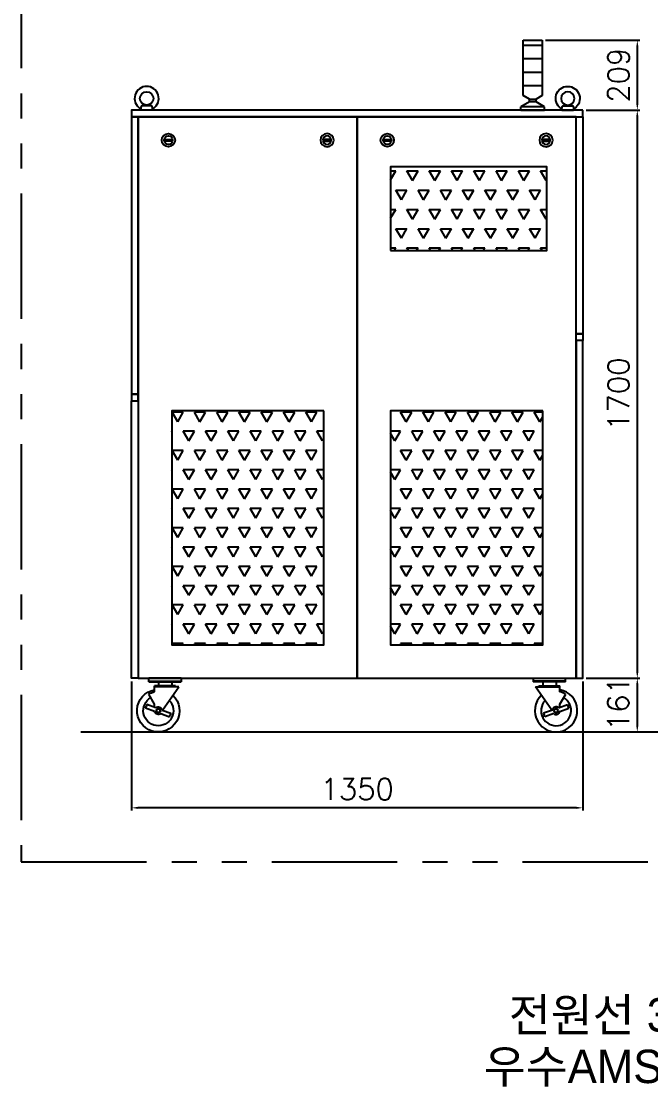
# Model space of a CAD drawing. Header units: millimetres. Extents: x 92843 to 114843, y 2721 to 9158.
# Drawn here: x 92843 to 94726, y 3486 to 6674 of the extents above; entities that cross this region are included whole.
import ezdxf
from ezdxf.enums import TextEntityAlignment as Align

# ---------------------------------------------------------------- set-up
doc = ezdxf.new("R2010")
doc.units = ezdxf.units.MM
doc.header["$LTSCALE"] = 10
doc.linetypes.add('PHANTOM', pattern=[2.5, 1.25, -0.25, 0.25, -0.25, 0.25, -0.25])
doc.layers.add('DIM', color=1, linetype='Continuous', lineweight=13)
doc.styles.get("Standard").update_dxf_attribs({"font": 'txt.shx'})
doc.styles.add('style1', font='')
doc.styles.get('style1').set_extended_font_data('Gulim')
doc.dimstyles.new('STANDARD$0', dxfattribs={"dimscale": 10, "dimtxt": 2.5, "dimasz": 2.5, "dimexe": 1, "dimexo": 1, "dimgap": 1, "dimtad": 1, "dimtoh": 1, "dimdec": 0, "dimzin": 0, "dimdsep": 46, "dimtxsty": 'Standard', "dimcen": 2.5, "dimclrd": 4, "dimclre": 4, "dimclrt": 4, "dimadec": 0, "dimazin": 0, "dimtfac": 1, "dimtdec": 4, "dimtofl": 0, "dimtmove": 2, "dimatfit": 3, "dimfxl": 1, "dimtolj": 1, "dimtzin": 0, "dimarcsym": 0})

# ---------------------------------------------------------------- blocks, each defined once
blk = doc.blocks.new('A$C422D07E5')
for p, q in [((-48.5, 0), (-48.5, -11)), ((-48.5, 0), (48.5, 0)), ((48.5, -9), (-48.5, -9)), ((48.5, -11), (-48.5, -11)), ((7.7, -95.9), (-41.3, -26)), ((-41.3, -26), (31.5, -26)), ((-31.5, -26), (-31.5, -23)), ((-31.5, -23), (31.5, -23)), ((-20, -11), (-20, -23)), ((20, -11), (20, -23)), ((31.5, -41.1), (31.5, -23)), ((48.5, -11), (48.5, 0)), ((31.5, -77.5), (48.7, -47.6)), ((9, -95.5), (-17.7, -105.2)), ((16.9, -91.8), (13.6, -97.5)), ((23.4, -91.8), (16.9, -91.8)), ((26.7, -97.5), (23.4, -91.8)), ((27.4, -88.8), (54.1, -79.1)), ((31.3, -99.5), (58, -89.8)), ((31.5, -87.3), (31.5, -77.5)), ((54.1, -79.1), (56, -84.5)), ((58, -89.8), (56, -84.5)), ((-17.7, -105.2), (-15.8, -110.5)), ((-13.8, -115.9), (-15.8, -110.5)), ((12.9, -106.2), (-13.8, -115.9)), ((13.6, -97.5), (16.9, -103.2)), ((16.9, -103.2), (23.4, -103.2)), ((23.4, -103.2), (26.7, -97.5))]:
    blk.add_line(p, q)
blk.add_circle((20.1, -97.5), 5.67)
for radius, start, end in [(63.5, 133.4023, 79.7244), (45, 136.8995, 60.2422), (57.5, 60.1896, 78.6386), (11.3, 50.1448, 169.7356), (11.3, 230.1448, 349.7356)]:
    blk.add_arc((20.1, -97.5), radius, start, end)
blk = doc.blocks.new('A$C5EFD01FD')
for points in [[(7.8, 22.5), (32.2, 22.5)], [(32.2, 17.5), (7.8, 17.5)]]:
    blk.add_lwpolyline(points)
for radius in [20, 12.5]:
    blk.add_circle((20, 20), radius)
blk = doc.blocks.new('A$C62D13981')
at = {"linetype": 'Continuous', "ltscale": 2}
h = blk.add_hatch(dxfattribs=at)
h.set_pattern_fill('TRIANG', color=8, scale=7, style=0)
h.set_pattern_definition([(60, (-82775.68, 5909.14), (-33.33749, 57.742237), [33.3375, -33.3375]), (120, (-82775.68, 5909.14), (-66.67499, 7e-06), [33.3375, -33.3375]), (0, (-82792.35, 5938.01), (33.3375, 57.74223), [33.3375, -33.3375])])
h.paths.add_polyline_path([(-555, -150), (-555, -400), (-88, -400), (-88, -150)])
h = blk.add_hatch(dxfattribs=at)
h.set_pattern_fill('TRIANG', color=8, scale=7, style=0)
h.set_pattern_definition([(120, (72257.95, -28245.62), (33.33749, 57.742237), [33.3375, -33.3375]), (60, (72257.95, -28245.62), (66.67499, 7e-06), [33.3375, -33.3375]), (180, (72274.617, -28216.747), (-33.3375, 57.74223), [33.3375, -33.3375])])
h.paths.add_polyline_path([(-555, -1580), (-100, -1580), (-100, -880), (-555, -880)])
for points in [[(0, 0), (-655, 0), (-655, -1680), (0, -1680)], [(-100, -880), (-555, -880), (-555, -1580), (-100, -1580)]]:
    blk.add_lwpolyline(points, close=True, dxfattribs=at)
at = {"ltscale": 2}
blk.add_lwpolyline([(-555, -400), (-88, -400), (-88, -150), (-555, -150)], close=True, dxfattribs=at)
at = {"linetype": 'Continuous', "ltscale": 2}
blk.add_blockref('A$C5EFD01FD', (-585, -90), dxfattribs=at)
at = {"linetype": 'Continuous', "ltscale": 2, "extrusion": (0, 0, -1), "zscale": -1}
blk.add_blockref('A$C5EFD01FD', (70, -90), dxfattribs=at)
blk = doc.blocks.new('A$C455B167C')
at = {"linetype": 'Continuous', "ltscale": 2}
h = blk.add_hatch(dxfattribs=at)
h.set_pattern_fill('TRIANG', color=8, scale=7, style=0)
h.set_pattern_definition([(120, (72307.95, -28245.62), (33.33749, 57.742237), [33.3375, -33.3375]), (60, (72307.95, -28245.62), (66.67499, 7e-06), [33.3375, -33.3375]), (180, (72324.617, -28216.747), (-33.3375, 57.74223), [33.3375, -33.3375])])
h.paths.add_polyline_path([(-100, -880), (-555, -880), (-555, -1580), (-100, -1580)])
for points in [[(0, 0), (-655, 0), (-655, -1680), (0, -1680)], [(-100, -880), (-555, -880), (-555, -1580), (-100, -1580)]]:
    blk.add_lwpolyline(points, close=True, dxfattribs=at)
blk.add_blockref('A$C5EFD01FD', (-585, -90), dxfattribs=at)
at = {"linetype": 'Continuous', "ltscale": 2, "extrusion": (0, 0, -1), "zscale": -1}
blk.add_blockref('A$C5EFD01FD', (70, -90), dxfattribs=at)
blk = doc.blocks.new('A$C65555AC7')
at = {"linetype": 'Continuous', "ltscale": 2}
for p, q in [((-28, 209), (28, 209)), ((-28, 43.8), (-28, 209)), ((-28, 194), (28, 194)), ((28, 209), (28, 43.8)), ((-28, 154), (28, 154)), ((-28, 114), (28, 114)), ((-28, 74), (28, 74)), ((-10, 33), (-28, 43.8)), ((-10, 25), (-10, 33)), ((-10, 33), (10, 33)), ((28, 43.8), (10, 33)), ((10, 25), (10, 33)), ((-10, 25), (-35, 10)), ((-35, 0), (-35, 10)), ((35, 10), (-35, 10)), ((-35, 0), (35, 0)), ((10, 25), (-10, 25)), ((35, 10), (10, 25)), ((35, 0), (35, 10))]:
    blk.add_line(p, q, dxfattribs=at)
blk = doc.blocks.new('A$C1180446B')
for p, q in [((-17.5, 0.2), (-17.5, 0)), ((17.5, 0), (-17.5, 0)), ((15, 13), (-15, 13)), ((17.5, 0.2), (17.5, 0))]:
    blk.add_line(p, q)
blk.add_circle((0, 35), 20)
for centre, radius, start, end in [((0, 35), 36, 304.0229, 235.9771), ((-23.5, 0.2), 6, 0, 55.9771), ((23.5, 0.2), 6, 124.0229, 180)]:
    blk.add_arc(centre, radius, start, end)
blk.add_open_spline([(17.5, 0), (17.5, 5.3), (17.5, 16.5), (0, 14.2), (-17.4, 16.6), (-17.5, 5.4), (-17.5, 0.2)], degree=3, knots=[0, 0, 0, 0, 13.238202, 28.370948, 43.503694, 56.555561, 56.555561, 56.555561, 56.555561])
blk = doc.blocks.new('*D63')
at = {"layer": 'Defpoints', "color": 0, "linetype": 'Continuous', "ltscale": 2, "transparency": 16777216}
for p in [(94522.7, 4708.4), (94522.7, 4547.4), (94685.7, 4547.4)]:
    blk.add_point(p, dxfattribs=at)
at = {"layer": 'DIM', "color": 0, "linetype": 'Continuous', "lineweight": -2, "ltscale": 2, "transparency": 16777216}
for p, q in [((94532.7, 4708.4), (94693.7, 4708.4)), ((94685.7, 4689.2), (94685.7, 4566.6)), ((94532.7, 4547.4), (94693.7, 4547.4))]:
    blk.add_line(p, q, dxfattribs=at)
at = {"layer": 'DIM', "color": 0, "linetype": 'Continuous', "ltscale": 2, "transparency": 16777216}
for points in [[(94682.5, 4689.2), (94688.9, 4689.2), (94685.7, 4708.4)], [(94682.5, 4566.6), (94688.9, 4566.6), (94685.7, 4547.4)]]:
    blk.add_solid(points, dxfattribs=at)
at = {"layer": 'DIM', "color": 0, "linetype": 'Continuous', "ltscale": 2, "transparency": 16777216, "insert": (94628.9, 4632.2), "char_height": 64, "attachment_point": 5, "rotation": 90}
blk.add_mtext('\\A1;161', dxfattribs=at)
blk = doc.blocks.new('*D64')
at = {"layer": 'Defpoints', "color": 0, "linetype": 'Continuous', "ltscale": 2, "transparency": 16777216}
for p in [(93172.7, 4708.4), (94522.7, 4708.4), (93172.7, 4320.2)]:
    blk.add_point(p, dxfattribs=at)
at = {"layer": 'DIM', "color": 0, "linetype": 'Continuous', "lineweight": -2, "ltscale": 2, "transparency": 16777216}
for p, q in [((93172.7, 4698.4), (93172.7, 4312.2)), ((94522.7, 4698.4), (94522.7, 4312.2)), ((94503.5, 4320.2), (93191.9, 4320.2))]:
    blk.add_line(p, q, dxfattribs=at)
at = {"layer": 'DIM', "color": 0, "linetype": 'Continuous', "ltscale": 2, "transparency": 16777216}
for points in [[(93191.9, 4323.4), (93191.9, 4317), (93172.7, 4320.2)], [(94503.5, 4323.4), (94503.5, 4317), (94522.7, 4320.2)]]:
    blk.add_solid(points, dxfattribs=at)
at = {"layer": 'DIM', "color": 0, "linetype": 'Continuous', "ltscale": 2, "transparency": 16777216, "insert": (93847.7, 4376.2), "char_height": 64, "attachment_point": 5}
blk.add_mtext('\\A1;1350', dxfattribs=at)
blk = doc.blocks.new('*D65')
at = {"layer": 'Defpoints', "color": 0, "linetype": 'Continuous', "ltscale": 2, "transparency": 16777216}
for p in [(94522.7, 6408.4), (94522.7, 4708.4), (94685.7, 4708.4)]:
    blk.add_point(p, dxfattribs=at)
at = {"layer": 'DIM', "color": 0, "linetype": 'Continuous', "lineweight": -2, "ltscale": 2, "transparency": 16777216}
for p, q in [((94532.7, 6408.4), (94693.7, 6408.4)), ((94685.7, 6389.2), (94685.7, 4727.6)), ((94532.7, 4708.4), (94693.7, 4708.4))]:
    blk.add_line(p, q, dxfattribs=at)
at = {"layer": 'DIM', "color": 0, "linetype": 'Continuous', "ltscale": 2, "transparency": 16777216}
for points in [[(94682.5, 6389.2), (94688.9, 6389.2), (94685.7, 6408.4)], [(94682.5, 4727.6), (94688.9, 4727.6), (94685.7, 4708.4)]]:
    blk.add_solid(points, dxfattribs=at)
at = {"layer": 'DIM', "color": 0, "linetype": 'Continuous', "ltscale": 2, "transparency": 16777216, "insert": (94629.7, 5558.4), "char_height": 64, "attachment_point": 5, "rotation": 90}
blk.add_mtext('\\A1;1700', dxfattribs=at)
blk = doc.blocks.new('*D67')
at = {"layer": 'Defpoints', "color": 0, "linetype": 'Continuous', "ltscale": 2, "transparency": 16777216}
for p in [(94400.7, 6617.4), (94522.7, 6408.4), (94685.8, 6408.4)]:
    blk.add_point(p, dxfattribs=at)
at = {"layer": 'DIM', "color": 0, "linetype": 'Continuous', "lineweight": -2, "ltscale": 2, "transparency": 16777216}
for p, q in [((94410.7, 6617.4), (94693.8, 6617.4)), ((94685.8, 6598.2), (94685.8, 6427.6)), ((94532.7, 6408.4), (94693.8, 6408.4))]:
    blk.add_line(p, q, dxfattribs=at)
at = {"layer": 'DIM', "color": 0, "linetype": 'Continuous', "ltscale": 2, "transparency": 16777216}
for points in [[(94682.6, 6598.2), (94689, 6598.2), (94685.8, 6617.4)], [(94682.6, 6427.6), (94689, 6427.6), (94685.8, 6408.4)]]:
    blk.add_solid(points, dxfattribs=at)
at = {"layer": 'DIM', "color": 0, "linetype": 'Continuous', "ltscale": 2, "transparency": 16777216, "insert": (94629.8, 6512.9), "char_height": 64, "attachment_point": 5, "rotation": 90}
blk.add_mtext('\\A1;209', dxfattribs=at)

msp = doc.modelspace()

# ---------------------------------------------------------------- linework, layer by layer
at = {"color": 8, "ltscale": 2}
msp.add_line((93020.3, 4547.4), (99496.9, 4547.4), dxfattribs=at)
at = {"color": 8, "linetype": 'PHANTOM', "ltscale": 30}
msp.add_lwpolyline([(97642.7, 9158.4), (92842.7, 9158.4), (92842.7, 4158.4), (99842.7, 4158.4), (99842.7, 6958.4)], dxfattribs=at)
at = {"ltscale": 2}
for points in [[(94522.7, 6408.4), (93172.7, 6408.4), (93172.7, 6388.4), (94522.7, 6388.4)], [(94502.7, 6388.4), (94522.7, 6388.4), (94522.7, 5738.4), (94502.7, 5738.4)], [(94522.7, 5718.4), (94502.7, 5718.4), (94502.7, 5738.4), (94522.7, 5738.4)], [(94522.7, 5718.4), (94502.7, 5718.4), (94502.7, 4708.4), (94522.7, 4708.4)]]:
    msp.add_lwpolyline(points, close=True, dxfattribs=at)
at = {"linetype": 'Continuous', "ltscale": 2}
for points in [[(93172.7, 5558.4), (93192.7, 5558.4), (93192.7, 6388.4), (93172.7, 6388.4)], [(93172.7, 5538.4), (93192.7, 5538.4), (93192.7, 5558.4), (93172.7, 5558.4)], [(93172.7, 5538.4), (93192.7, 5538.4), (93192.7, 4708.4), (93172.7, 4708.4)]]:
    msp.add_lwpolyline(points, close=True, dxfattribs=at)

# ---------------------------------------------------------------- block references
for name, p in [('A$C65555AC7', (94372.7, 6408.4)), ('A$C1180446B', (93217.7, 6408.4)), ('A$C422D07E5', (94422.7, 4708.4))]:
    msp.add_blockref(name, p, dxfattribs=at)
at = {"linetype": 'Continuous', "ltscale": 2, "xscale": -1}
for name, p in [('A$C1180446B', (94477.7, 6408.4)), ('A$C422D07E5', (93272.7, 4708.4))]:
    msp.add_blockref(name, p, dxfattribs=at)
at = {"ltscale": 2}
for name, p in [('A$C455B167C', (93847.7, 6388.4)), ('A$C62D13981', (94502.7, 6388.4))]:
    msp.add_blockref(name, p, dxfattribs=at)

# ---------------------------------------------------------------- texts
at = {"color": 4, "linetype": 'Continuous', "ltscale": 2, "style": 'style1'}
for s, p in [('전원선 3상 380V 1E  5kW', (95784.8, 3620.6)), ('우수AMS에서 1차동력 공급', (95784.8, 3466.4))]:
    msp.add_text(s, height=100, dxfattribs=at).set_placement(p, align=Align.BOTTOM_RIGHT)

# ---------------------------------------------------------------- dimensions: what is measured, and where the dimension line sits
at = {"layer": 'DIM', "linetype": 'Continuous', "ltscale": 2}
for base, p1, p2, picture, middle in [((94685.8, 6408.4), (94400.7, 6617.4), (94522.7, 6408.4), '*D67', (94629.8, 6512.9)), ((94685.7, 4708.4), (94522.7, 6408.4), (94522.7, 4708.4), '*D65', (94629.7, 5558.4))]:
    dim = msp.add_linear_dim(base=base, p1=p1, p2=p2, angle=90, dimstyle='STANDARD$0', override={"dimscale": 160, "dimtxt": 0.4, "dimasz": 0.12, "dimexe": 0.05, "dimexo": 0.0625, "dimgap": 0.15, "dimcen": 0.08, "dimclrd": 0, "dimclre": 0, "dimclrt": 0, "dimtdec": 0, "dimtmove": 0}, dxfattribs=at)
    dim.commit()
    dim.dimension.update_dxf_attribs({"geometry": picture, "text_midpoint": middle})
dim = msp.add_linear_dim(base=(93172.7, 4320.2), p1=(94522.7, 4708.4), p2=(93172.7, 4708.4), dimstyle='STANDARD$0', override={"dimscale": 160, "dimtxt": 0.4, "dimasz": 0.12, "dimexe": 0.05, "dimexo": 0.0625, "dimgap": 0.15, "dimcen": 0.08, "dimclrd": 0, "dimclre": 0, "dimclrt": 0, "dimtdec": 0, "dimtmove": 0}, dxfattribs=at)
dim.commit()
dim.dimension.update_dxf_attribs({"geometry": '*D64', "text_midpoint": (93847.7, 4376.2)})
dim = msp.add_linear_dim(base=(94685.7, 4547.4), p1=(94522.7, 4708.4), p2=(94522.7, 4547.4), angle=90, dimstyle='STANDARD$0', override={"dimscale": 160, "dimtxt": 0.4, "dimasz": 0.12, "dimexe": 0.05, "dimexo": 0.0625, "dimgap": 0.15, "dimcen": 0.08, "dimclrd": 0, "dimclre": 0, "dimclrt": 0, "dimtdec": 0, "dimtmove": 1}, dxfattribs=at)
dim.commit()
dim.dimension.update_dxf_attribs({"geometry": '*D63', "text_midpoint": (94684.9, 4632.2), "dimtype": 160})

doc.saveas('drawing.dxf')
